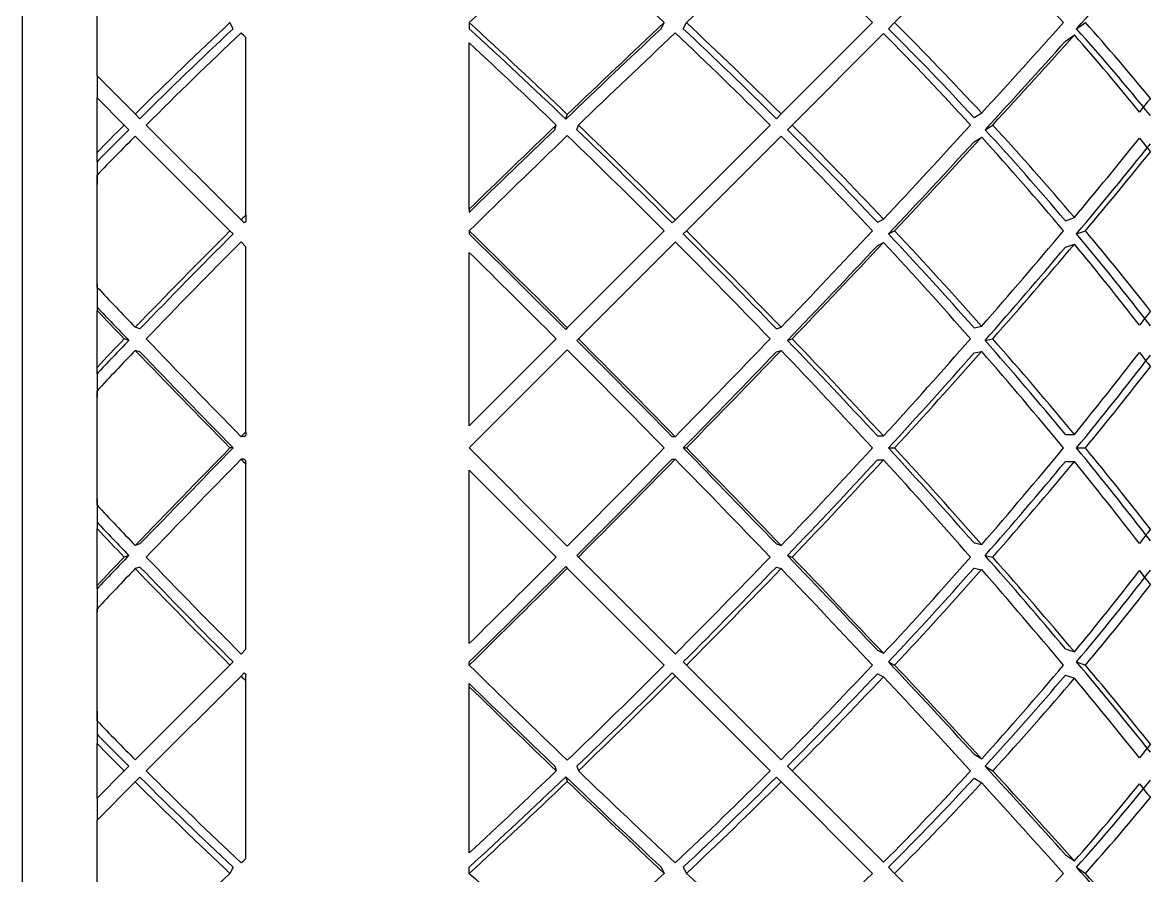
# Model space of a CAD drawing. Header units: millimetres. Extents: x 0 to 279, y 0 to 216.
# Drawn here: x 88.59 to 92.255, y 192.312 to 195.083 of the extents above; entities that cross this region are included whole.
import ezdxf

# ---------------------------------------------------------------- set-up
doc = ezdxf.new("R2010")
doc.units = ezdxf.units.MM

msp = doc.modelspace()

# ---------------------------------------------------------------- linework, layer by layer
at = {"color": 7, "linetype": 'Continuous', "lineweight": 25}
for p, q in [((88.5904, 190.5588), (88.5904, 196.8435)), ((91.4241, 195.0834), (91.7069, 195.3662)), ((88.8323, 194.9106), (88.8323, 195.2523)), ((89.2746, 195.0634), (89.2644, 195.0834)), ((90.0418, 195.0834), (90.0418, 195.0634)), ((90.6653, 195.0634), (90.6756, 195.0834)), ((90.7372, 195.0634), (90.7474, 195.0834)), ((91.0552, 194.7863), (91.3523, 195.0834)), ((91.4241, 195.0834), (91.4041, 195.0634)), ((92.0152, 195.0634), (92.0442, 195.0834)), ((91.0912, 194.7504), (91.3881, 195.0474)), ((89.3161, 194.4583), (89.3161, 195.0348)), ((90.0418, 194.4769), (90.0418, 195.0171)), ((91.9791, 195.023), (92.0082, 195.0431)), ((88.8323, 194.9106), (88.8323, 194.8388)), ((88.8323, 194.9106), (88.9566, 194.7863)), ((88.8323, 194.8388), (88.9207, 194.7504)), ((88.8323, 194.6613), (88.8323, 194.8388)), ((91.6822, 194.7744), (91.7069, 194.7896)), ((88.9718, 194.7711), (88.9566, 194.7863)), ((90.3554, 194.7696), (90.3605, 194.7848)), ((91.0552, 194.7863), (91.04, 194.7711)), ((88.9359, 194.7352), (88.9207, 194.7504)), ((88.9566, 194.7145), (89.2644, 194.4067)), ((88.9925, 194.7504), (89.3003, 194.4426)), ((90.3195, 194.7352), (90.3246, 194.7504)), ((90.3913, 194.7352), (90.3964, 194.7504)), ((90.7115, 194.4426), (91.0193, 194.7504)), ((90.7474, 194.4067), (91.0552, 194.7145)), ((91.0912, 194.7504), (91.0759, 194.7352)), ((91.7183, 194.7352), (91.7429, 194.7504)), ((91.6822, 194.696), (91.7069, 194.7112)), ((88.8323, 194.6306), (88.8323, 194.6613)), ((88.8323, 194.6306), (88.8323, 194.5568)), ((88.8323, 194.2236), (88.8323, 194.5878)), ((89.3161, 194.4583), (89.3161, 194.4379)), ((90.0418, 194.4769), (90.0418, 194.4667)), ((89.3106, 194.4324), (89.3003, 194.4426)), ((90.7115, 194.4426), (90.7012, 194.4324)), ((91.3681, 194.4347), (91.3881, 194.4449)), ((91.9791, 194.4393), (92.0082, 194.4495)), ((89.2746, 194.3965), (89.2644, 194.4067)), ((90.0418, 194.4067), (90.0418, 194.3965)), ((90.3605, 194.0916), (90.6756, 194.4067)), ((90.7474, 194.4067), (90.7372, 194.3965)), ((91.4041, 194.3965), (91.4241, 194.4067)), ((92.0152, 194.3965), (92.0442, 194.4067)), ((89.3003, 194.3707), (89.3161, 194.355)), ((89.3161, 193.7538), (89.3161, 194.355)), ((90.3964, 194.0557), (90.7115, 194.3707)), ((91.3681, 194.3581), (91.3881, 194.3684)), ((91.9791, 194.3536), (92.0082, 194.3638)), ((90.0418, 193.773), (90.0418, 194.3362)), ((88.8323, 194.2345), (88.8323, 194.1589)), ((88.8323, 194.1589), (88.8323, 194.1481)), ((88.8323, 193.9631), (88.8323, 194.1481)), ((88.9718, 194.088), (88.9566, 194.0932)), ((90.3605, 194.0916), (90.3554, 194.0865)), ((91.04, 194.088), (91.0552, 194.0932)), ((91.6822, 194.0914), (91.7069, 194.0966)), ((88.9359, 194.0506), (88.9207, 194.0557)), ((90.0418, 193.773), (90.3246, 194.0557)), ((90.3964, 194.0557), (90.3913, 194.0506)), ((91.0759, 194.0506), (91.0912, 194.0557)), ((91.7183, 194.0506), (91.7429, 194.0557)), ((88.9718, 194.0131), (88.9566, 194.0183)), ((90.0418, 193.7011), (90.3605, 194.0198)), ((91.04, 194.0131), (91.0552, 194.0183)), ((91.6822, 194.0097), (91.7069, 194.0148)), ((88.8323, 193.9419), (88.8323, 193.9631)), ((88.8323, 193.9419), (88.8323, 193.8656)), ((88.8323, 193.5152), (88.8323, 193.887)), ((89.3106, 193.7378), (89.3003, 193.7378)), ((89.3161, 193.7538), (89.3161, 193.7434)), ((90.7012, 193.7378), (90.7115, 193.7378)), ((91.3681, 193.7402), (91.3881, 193.7402)), ((91.9791, 193.7449), (92.0082, 193.7449)), ((89.2746, 193.7011), (89.2644, 193.7011)), ((90.0418, 193.7011), (90.3605, 193.3824)), ((90.7372, 193.7011), (90.7474, 193.7011)), ((91.4041, 193.7011), (91.4241, 193.7011)), ((92.0152, 193.7011), (92.0442, 193.7011)), ((89.3106, 193.6644), (89.3003, 193.6644)), ((89.3161, 193.6484), (89.3161, 193.6588)), ((90.7012, 193.6644), (90.7115, 193.6644)), ((91.3681, 193.662), (91.3881, 193.662)), ((91.9791, 193.6573), (92.0082, 193.6573)), ((89.3161, 193.0472), (89.3161, 193.6484)), ((90.0418, 193.6293), (90.3246, 193.3465)), ((90.0418, 193.066), (90.0418, 193.6293)), ((88.8323, 193.5366), (88.8323, 193.4603)), ((88.8323, 193.4603), (88.8323, 193.4391)), ((88.8323, 193.2541), (88.8323, 193.4391)), ((88.9718, 193.3891), (88.9566, 193.384)), ((91.04, 193.3891), (91.0552, 193.384)), ((91.6822, 193.3925), (91.7069, 193.3874)), ((88.9359, 193.3516), (88.9207, 193.3465)), ((90.3913, 193.3516), (90.3964, 193.3465)), ((90.3964, 193.3465), (90.7115, 193.0315)), ((91.0759, 193.3516), (91.0912, 193.3465)), ((91.7183, 193.3516), (91.7429, 193.3465)), ((88.9718, 193.3142), (88.9566, 193.3091)), ((90.3554, 193.3157), (90.3605, 193.3106)), ((90.3605, 193.3106), (90.6756, 192.9955)), ((91.04, 193.3142), (91.0552, 193.3091)), ((91.6822, 193.3108), (91.7069, 193.3056)), ((88.8323, 193.2433), (88.8323, 193.2541)), ((88.8323, 193.2433), (88.8323, 193.1677)), ((88.8323, 192.8144), (88.8323, 193.1786)), ((89.3003, 193.0315), (89.3161, 193.0472)), ((91.3681, 193.0441), (91.3881, 193.0339)), ((91.9791, 193.0487), (92.0082, 193.0384)), ((88.9566, 192.6878), (89.2644, 192.9955)), ((89.2644, 192.9955), (89.2746, 193.0057)), ((90.0418, 192.9955), (90.0418, 193.0057)), ((90.7372, 193.0057), (90.7474, 192.9955)), ((90.7474, 192.9955), (91.0552, 192.6878)), ((91.4041, 193.0057), (91.4241, 192.9955)), ((92.0152, 193.0057), (92.0442, 192.9955)), ((88.9925, 192.6518), (89.3003, 192.9596)), ((89.3003, 192.9596), (89.3106, 192.9699)), ((89.3161, 192.944), (89.3161, 192.9644)), ((90.7012, 192.9699), (90.7115, 192.9596)), ((90.7115, 192.9596), (91.0193, 192.6518)), ((91.3681, 192.9675), (91.3881, 192.9573)), ((91.9791, 192.9629), (92.0082, 192.9527)), ((89.3161, 192.3674), (89.3161, 192.944)), ((90.0418, 192.9253), (90.0418, 192.9355)), ((90.0418, 192.3851), (90.0418, 192.9253)), ((88.8323, 192.8454), (88.8323, 192.7716)), ((88.8323, 192.7716), (88.8323, 192.7409)), ((88.8323, 192.5634), (88.8323, 192.7409)), ((91.6822, 192.7063), (91.7069, 192.6911)), ((88.9207, 192.6518), (88.9359, 192.667)), ((90.3195, 192.667), (90.3246, 192.6518)), ((90.3913, 192.667), (90.3964, 192.6518)), ((91.0759, 192.667), (91.0912, 192.6518)), ((91.7183, 192.667), (91.7429, 192.6518)), ((88.8323, 192.5634), (88.9207, 192.6518)), ((88.9566, 192.6159), (88.9718, 192.6311)), ((90.3554, 192.6326), (90.3605, 192.6174)), ((91.04, 192.6311), (91.0552, 192.6159)), ((91.0912, 192.6518), (91.3881, 192.3548)), ((91.6822, 192.6279), (91.7069, 192.6127)), ((88.8323, 192.4916), (88.9566, 192.6159)), ((91.0552, 192.6159), (91.3523, 192.3188)), ((88.8323, 192.5634), (88.8323, 192.4916)), ((88.8323, 192.1499), (88.8323, 192.4916)), ((91.9791, 192.3792), (92.0082, 192.3591)), ((89.2746, 192.3389), (89.2644, 192.3188)), ((90.0418, 192.3188), (90.0418, 192.3389)), ((90.6653, 192.3389), (90.6756, 192.3188)), ((90.7372, 192.3389), (90.7474, 192.3188)), ((91.4041, 192.3389), (91.4241, 192.3188)), ((92.0152, 192.3389), (92.0442, 192.3188)), ((91.4241, 192.3188), (91.7069, 192.0361))]:
    msp.add_line(p, q, dxfattribs=at)
for centre, major_axis, ratio, start_param, end_param in [((90.0418, 193.7011), (3.4334, 3.4334), 0.205505, 1.277072, 1.368113), ((89.97, 193.7011), (-3.3444, 3.3444), 0.313752, 4.813731, 4.904771), ((90.0418, 193.7011), (3.4872, 3.4872), 0.10169, 1.17617, 1.266771), ((89.97, 193.7011), (-3.2211, 3.2211), 0.429134, 4.712389, 4.80299), ((89.97, 193.7011), (-3.0648, 3.0648), 0.555045, 4.611047, 4.700668), ((90.0418, 193.7011), (3.4367, 3.4367), 0.10169, 5.219097, 5.30653), ((89.97, 193.7011), (3.3444, 3.3444), 0.313752, 1.469455, 1.560056), ((90.0418, 193.7011), (-3.4334, 3.4334), 0.205505, 4.824032, 4.915072), ((89.97, 193.7011), (3.4872, 3.4872), 0.10169, 1.266771, 1.357812), ((90.0418, 193.7011), (-3.3444, 3.3444), 0.313752, 4.72313, 4.813731), ((90.0418, 193.7011), (-3.2211, 3.2211), 0.429134, 4.622768, 4.712389), ((89.97, 193.7011), (3.4872, 3.4872), 0.10169, 5.129477, 5.219097), ((90.0418, 193.7011), (-3.0648, 3.0648), 0.555045, 4.53565, 4.611047), ((89.97, 193.7011), (3.296, 3.296), 0.313752, 1.469455, 1.559898), ((90.0418, 193.7011), (3.3444, 3.3444), 0.313752, 1.479917, 1.570796), ((89.97, 193.7011), (-3.4872, 3.4872), 0.10169, 5.001373, 5.005952), ((90.0418, 193.7011), (-3.3837, 3.3837), 0.205505, 4.824183, 4.915072), ((89.97, 193.7011), (3.4367, 3.4367), 0.10169, 1.266771, 1.35766), ((90.0418, 193.7011), (3.4872, 3.4872), 0.10169, 1.277234, 1.368113), ((89.97, 193.7011), (-3.3444, 3.3444), 0.313752, 4.712389, 4.803268), ((90.0418, 193.7011), (-3.296, 3.296), 0.313752, 4.723288, 4.813731), ((89.97, 193.7011), (-3.2211, 3.2211), 0.429134, 4.611047, 4.701237), ((90.0418, 193.7011), (-3.1744, 3.1744), 0.429134, 4.622941, 4.712389), ((90.0418, 193.7011), (-3.0203, 3.0203), 0.555045, 4.523615, 4.611047), ((89.97, 193.7011), (-3.4334, 3.4334), 0.205505, 4.813731, 4.894575), ((90.0418, 193.7011), (3.4367, 3.4367), 0.10169, 5.117756, 5.206428), ((90.0418, 193.7011), (3.4872, 3.4872), 0.10169, 5.117756, 5.206611), ((89.97, 193.7011), (-3.0648, 3.0648), 0.555045, 4.522361, 4.598561), ((94.4687, 193.7011), (3.0648, 3.0648), 0.555045, 1.747535, 1.760824), ((89.97, 193.7011), (3.3444, 3.3444), 0.313752, 1.570796, 1.597328), ((89.97, 193.7011), (3.296, 3.296), 0.313752, 1.570796, 1.602379), ((90.0418, 193.7011), (3.3444, 3.3444), 0.313752, 1.581537, 1.61908), ((89.97, 193.7011), (3.4872, 3.4872), 0.10169, 1.368113, 1.448957), ((89.97, 193.7011), (3.4367, 3.4367), 0.10169, 1.368113, 1.448656), ((90.0418, 193.7011), (3.4872, 3.4872), 0.10169, 1.378414, 1.469455), ((89.97, 193.7011), (-3.4334, 3.4334), 0.205505, 4.712389, 4.80343), ((90.0418, 193.7011), (-3.3837, 3.3837), 0.205505, 4.723005, 4.813731), ((90.0418, 193.7011), (-3.4334, 3.4334), 0.205505, 4.722851, 4.813731), ((89.97, 193.7011), (-3.3444, 3.3444), 0.313752, 4.611047, 4.701648), ((90.0418, 193.7011), (-3.296, 3.296), 0.313752, 4.622363, 4.712389), ((90.0418, 193.7011), (-3.3444, 3.3444), 0.313752, 4.622199, 4.712389), ((89.97, 193.7011), (3.4872, 3.4872), 0.10169, 5.027566, 5.117756), ((90.0418, 193.7011), (-3.1744, 3.1744), 0.429134, 4.522375, 4.611047), ((90.0418, 193.7011), (-3.2211, 3.2211), 0.429134, 4.522192, 4.611047), ((90.0418, 193.7011), (3.4367, 3.4367), 0.10169, 5.016414, 5.105862), ((90.0418, 193.7011), (3.4872, 3.4872), 0.10169, 5.016414, 5.106035), ((89.97, 193.7011), (-3.2211, 3.2211), 0.429134, 4.509706, 4.599326), ((89.97, 193.7011), (3.4334, 3.4334), 0.205505, 5.130242, 5.206442), ((90.0418, 193.7011), (3.3837, 3.3837), 0.205505, 5.117756, 5.205189), ((94.4687, 193.7011), (-3.4334, 3.4334), 0.205505, 1.076744, 1.090032), ((90.0418, 193.7011), (3.4334, 3.4334), 0.205505, 5.117756, 5.193153), ((89.97, 193.7011), (3.4334, 3.4334), 0.205505, 1.555756, 1.560334), ((89.97, 193.7011), (3.3837, 3.3837), 0.205505, 1.558549, 1.56018), ((89.97, 193.7011), (3.4334, 3.4334), 0.205505, 1.570796, 1.661397), ((89.97, 193.7011), (3.3837, 3.3837), 0.205505, 1.570796, 1.661239), ((90.0418, 193.7011), (-3.4872, 3.4872), 0.10169, 4.72269, 4.813731), ((90.0418, 193.7011), (-3.4367, 3.4367), 0.10169, 4.722841, 4.813731), ((90.0418, 193.7011), (-3.3837, 3.3837), 0.205505, 4.621946, 4.712389), ((90.0418, 193.7011), (-3.4334, 3.4334), 0.205505, 4.621788, 4.712389), ((89.97, 193.7011), (3.4872, 3.4872), 0.10169, 4.925813, 5.016414), ((90.0418, 193.7011), (-3.296, 3.296), 0.313752, 4.521599, 4.611047), ((90.0418, 193.7011), (-3.3444, 3.3444), 0.313752, 4.521427, 4.611047), ((89.97, 193.7011), (3.4334, 3.4334), 0.205505, 5.028135, 5.117756), ((90.0418, 193.7011), (-3.1744, 3.1744), 0.429134, 4.422273, 4.509706), ((90.0418, 193.7011), (-3.2211, 3.2211), 0.429134, 4.434308, 4.509706), ((90.0418, 193.7011), (3.4334, 3.4334), 0.205505, 1.581259, 1.672138), ((89.97, 193.7011), (-3.4334, 3.4334), 0.205505, 4.611047, 4.701927), ((90.0418, 193.7011), (3.4367, 3.4367), 0.10169, 4.915072, 5.005098), ((90.0418, 193.7011), (3.4872, 3.4872), 0.10169, 4.915072, 5.005262), ((89.97, 193.7011), (-3.3444, 3.3444), 0.313752, 4.509706, 4.599895), ((90.0418, 193.7011), (3.3837, 3.3837), 0.205505, 5.016414, 5.105086), ((90.0418, 193.7011), (3.4334, 3.4334), 0.205505, 5.016414, 5.10527), ((89.97, 193.7011), (-3.2211, 3.2211), 0.429134, 4.42102, 4.497219), ((89.97, 193.7011), (-3.4872, 3.4872), 0.10169, 4.712389, 4.793233), ((90.0418, 193.7011), (-3.4872, 3.4872), 0.10169, 1.319829, 1.357372), ((89.97, 193.7011), (-3.4367, 3.4367), 0.10169, 1.336531, 1.368113), ((89.97, 193.7011), (-3.4872, 3.4872), 0.10169, 1.341581, 1.368113), ((94.4687, 193.7011), (3.2211, 3.2211), 0.429134, 1.848877, 1.862166), ((89.97, 193.7011), (3.4334, 3.4334), 0.205505, 1.672138, 1.69867), ((90.0418, 193.7011), (-3.4872, 3.4872), 0.10169, 1.368113, 1.458992), ((90.0418, 193.7011), (-3.4872, 3.4872), 0.10169, 4.62151, 4.712389), ((89.97, 193.7011), (3.4872, 3.4872), 0.10169, 4.824193, 4.915072), ((90.0418, 193.7011), (-3.4334, 3.4334), 0.205505, 4.520857, 4.611047), ((89.97, 193.7011), (3.4334, 3.4334), 0.205505, 4.926224, 5.016414), ((90.0418, 193.7011), (-3.3444, 3.3444), 0.313752, 4.42085, 4.509706), ((89.97, 193.7011), (3.3837, 3.3837), 0.205505, 1.672138, 1.70372), ((90.0418, 193.7011), (3.4334, 3.4334), 0.205505, 1.682879, 1.720422), ((89.97, 193.7011), (-3.4872, 3.4872), 0.10169, 1.378854, 1.469455), ((89.97, 193.7011), (-3.4872, 3.4872), 0.10169, 4.611047, 4.702088), ((90.0418, 193.7011), (-3.4367, 3.4367), 0.10169, 4.621663, 4.712389), ((90.0418, 193.7011), (3.4872, 3.4872), 0.10169, 4.813731, 4.904332), ((89.97, 193.7011), (-3.4334, 3.4334), 0.205505, 4.509706, 4.600307), ((90.0418, 193.7011), (-3.3837, 3.3837), 0.205505, 4.521022, 4.611047), ((90.0418, 193.7011), (-3.296, 3.296), 0.313752, 4.421034, 4.509706), ((89.97, 193.7011), (-3.4367, 3.4367), 0.10169, 1.379012, 1.469455), ((90.0418, 193.7011), (3.4367, 3.4367), 0.10169, 4.813731, 4.904174), ((90.0418, 193.7011), (3.3837, 3.3837), 0.205505, 4.915072, 5.004521), ((90.0418, 193.7011), (3.4334, 3.4334), 0.205505, 4.915072, 5.004693), ((89.97, 193.7011), (-3.3444, 3.3444), 0.313752, 4.408364, 4.497985), ((89.97, 193.7011), (3.3444, 3.3444), 0.313752, 5.0289, 5.1051), ((90.0418, 193.7011), (3.296, 3.296), 0.313752, 5.016414, 5.103847), ((94.4687, 193.7011), (-3.3444, 3.3444), 0.313752, 1.178085, 1.191374), ((90.0418, 193.7011), (3.3444, 3.3444), 0.313752, 5.016414, 5.091811), ((89.97, 193.7011), (3.4872, 3.4872), 0.10169, 1.657097, 1.661676), ((89.97, 193.7011), (3.4367, 3.4367), 0.10169, 1.65989, 1.661522), ((89.97, 193.7011), (3.4872, 3.4872), 0.10169, 1.672138, 1.762739), ((89.97, 193.7011), (3.4367, 3.4367), 0.10169, 1.672138, 1.762581), ((89.97, 193.7011), (3.4872, 3.4872), 0.10169, 4.72269, 4.813731), ((90.0418, 193.7011), (-3.4367, 3.4367), 0.10169, 4.520604, 4.611047), ((90.0418, 193.7011), (-3.4872, 3.4872), 0.10169, 4.520446, 4.611047), ((89.97, 193.7011), (3.4334, 3.4334), 0.205505, 4.824471, 4.915072), ((90.0418, 193.7011), (-3.3837, 3.3837), 0.205505, 4.420257, 4.509706), ((90.0418, 193.7011), (-3.4334, 3.4334), 0.205505, 4.420085, 4.509706), ((89.97, 193.7011), (3.3444, 3.3444), 0.313752, 4.926793, 5.016414), ((90.0418, 193.7011), (-3.296, 3.296), 0.313752, 4.320931, 4.408364), ((90.0418, 193.7011), (-3.3444, 3.3444), 0.313752, 4.332967, 4.408364), ((90.0418, 193.7011), (3.4872, 3.4872), 0.10169, 1.6826, 1.77348), ((89.97, 193.7011), (-3.4872, 3.4872), 0.10169, 1.479917, 1.484495), ((89.97, 193.7011), (-3.4367, 3.4367), 0.10169, 1.480071, 1.481702), ((90.0418, 193.7011), (3.4367, 3.4367), 0.10169, 4.712389, 4.803115), ((90.0418, 193.7011), (3.4872, 3.4872), 0.10169, 4.712389, 4.803268), ((89.97, 193.7011), (-3.4872, 3.4872), 0.10169, 4.509706, 4.600585), ((90.0418, 193.7011), (3.3837, 3.3837), 0.205505, 4.813731, 4.903756), ((90.0418, 193.7011), (3.4334, 3.4334), 0.205505, 4.813731, 4.90392), ((89.97, 193.7011), (-3.4334, 3.4334), 0.205505, 4.408364, 4.498554), ((90.0418, 193.7011), (3.296, 3.296), 0.313752, 4.915072, 5.003744), ((90.0418, 193.7011), (3.3444, 3.3444), 0.313752, 4.915072, 5.003928), ((89.97, 193.7011), (-3.3444, 3.3444), 0.313752, 4.319678, 4.395878), ((90.0418, 193.7011), (-3.4334, 3.4334), 0.205505, 1.421171, 1.458714), ((89.97, 193.7011), (-3.3837, 3.3837), 0.205505, 1.437872, 1.469455), ((89.97, 193.7011), (-3.4334, 3.4334), 0.205505, 1.442923, 1.469455), ((94.4687, 193.7011), (3.3444, 3.3444), 0.313752, 1.950219, 1.963507), ((89.97, 193.7011), (3.4367, 3.4367), 0.10169, 1.77348, 1.805062), ((89.97, 193.7011), (3.4872, 3.4872), 0.10169, 1.77348, 1.800011), ((90.0418, 193.7011), (-3.4334, 3.4334), 0.205505, 1.469455, 1.560334), ((89.97, 193.7011), (3.4872, 3.4872), 0.10169, 4.631545, 4.712389), ((89.97, 193.7011), (3.4334, 3.4334), 0.205505, 4.722851, 4.813731), ((90.0418, 193.7011), (-3.4367, 3.4367), 0.10169, 4.41968, 4.509706), ((90.0418, 193.7011), (-3.4872, 3.4872), 0.10169, 4.419516, 4.509706), ((89.97, 193.7011), (3.3444, 3.3444), 0.313752, 4.824883, 4.915072), ((90.0418, 193.7011), (-3.3837, 3.3837), 0.205505, 4.319692, 4.408364), ((90.0418, 193.7011), (-3.4334, 3.4334), 0.205505, 4.319508, 4.408364), ((90.0418, 193.7011), (3.4872, 3.4872), 0.10169, 1.78422, 1.821763), ((89.97, 193.7011), (-3.4334, 3.4334), 0.205505, 1.480195, 1.570796), ((89.97, 193.7011), (-3.3837, 3.3837), 0.205505, 1.480353, 1.570796), ((90.0418, 193.7011), (3.4367, 3.4367), 0.10169, 4.611047, 4.701937), ((90.0418, 193.7011), (3.4872, 3.4872), 0.10169, 4.611047, 4.702088), ((90.0418, 193.7011), (3.3837, 3.3837), 0.205505, 4.712389, 4.802832), ((90.0418, 193.7011), (3.4334, 3.4334), 0.205505, 4.712389, 4.80299), ((89.97, 193.7011), (-3.4872, 3.4872), 0.10169, 4.408364, 4.498965), ((90.0418, 193.7011), (3.296, 3.296), 0.313752, 4.813731, 4.903179), ((90.0418, 193.7011), (3.3444, 3.3444), 0.313752, 4.813731, 4.903351), ((89.97, 193.7011), (-3.4334, 3.4334), 0.205505, 4.307022, 4.396643), ((89.97, 193.7011), (3.2211, 3.2211), 0.429134, 4.927559, 5.003758), ((90.0418, 193.7011), (3.1744, 3.1744), 0.429134, 4.915072, 5.002505), ((94.4687, 193.7011), (-3.2211, 3.2211), 0.429134, 1.279427, 1.292716), ((90.0418, 193.7011), (3.2211, 3.2211), 0.429134, 4.915072, 4.99047), ((90.0418, 193.7011), (-3.4872, 3.4872), 0.10169, 1.672138, 1.763179), ((89.97, 193.7011), (3.4334, 3.4334), 0.205505, 4.621348, 4.712389), ((89.97, 193.7011), (3.3444, 3.3444), 0.313752, 4.72313, 4.813731), ((90.0418, 193.7011), (-3.4367, 3.4367), 0.10169, 4.318915, 4.408364), ((90.0418, 193.7011), (-3.4872, 3.4872), 0.10169, 4.318743, 4.408364), ((89.97, 193.7011), (3.2211, 3.2211), 0.429134, 4.825452, 4.915072), ((90.0418, 193.7011), (-3.3837, 3.3837), 0.205505, 4.219589, 4.307022), ((90.0418, 193.7011), (-3.4334, 3.4334), 0.205505, 4.231625, 4.307022), ((89.97, 193.7011), (-3.4334, 3.4334), 0.205505, 1.581259, 1.585837), ((89.97, 193.7011), (-3.3837, 3.3837), 0.205505, 1.581412, 1.583044), ((90.0418, 193.7011), (3.3837, 3.3837), 0.205505, 4.611047, 4.701773), ((90.0418, 193.7011), (3.4334, 3.4334), 0.205505, 4.611047, 4.701927), ((90.0418, 193.7011), (3.296, 3.296), 0.313752, 4.712389, 4.802415), ((90.0418, 193.7011), (3.3444, 3.3444), 0.313752, 4.712389, 4.802579), ((89.97, 193.7011), (-3.4872, 3.4872), 0.10169, 4.307022, 4.397212), ((90.0418, 193.7011), (3.1744, 3.1744), 0.429134, 4.813731, 4.902403), ((89.97, 193.7011), (-3.4367, 3.4367), 0.10169, 1.692937, 1.77348), ((89.97, 193.7011), (-3.4872, 3.4872), 0.10169, 1.692635, 1.77348), ((90.0418, 193.7011), (3.2211, 3.2211), 0.429134, 4.813731, 4.902586), ((89.97, 193.7011), (-3.4334, 3.4334), 0.205505, 4.218336, 4.294536), ((90.0418, 193.7011), (-3.3444, 3.3444), 0.313752, 1.522513, 1.560056), ((89.97, 193.7011), (-3.296, 3.296), 0.313752, 1.539214, 1.570796), ((89.97, 193.7011), (-3.3444, 3.3444), 0.313752, 1.544265, 1.570796), ((94.4687, 193.7011), (3.4334, 3.4334), 0.205505, 2.05156, 2.064849), ((90.0418, 193.7011), (-3.4367, 3.4367), 0.10169, 4.21835, 4.307022), ((89.97, 193.7011), (-3.296, 3.296), 0.313752, 1.581695, 1.672138), ((90.0418, 193.7011), (-3.3444, 3.3444), 0.313752, 1.570796, 1.661676), ((89.97, 193.7011), (3.4334, 3.4334), 0.205505, 4.530203, 4.611047), ((90.0418, 193.7011), (3.3837, 3.3837), 0.205505, 4.509706, 4.600595), ((89.97, 193.7011), (-3.4367, 3.4367), 0.10169, 1.783932, 1.874821), ((90.0418, 193.7011), (-3.4872, 3.4872), 0.10169, 1.77348, 1.864359), ((89.97, 193.7011), (3.3444, 3.3444), 0.313752, 4.62151, 4.712389), ((90.0418, 193.7011), (3.296, 3.296), 0.313752, 4.611047, 4.70149), ((89.97, 193.7011), (3.2211, 3.2211), 0.429134, 4.723541, 4.813731), ((90.0418, 193.7011), (3.1744, 3.1744), 0.429134, 4.712389, 4.801837), ((90.0418, 193.7011), (-3.4872, 3.4872), 0.10169, 4.218167, 4.307022), ((89.97, 193.7011), (-3.3444, 3.3444), 0.313752, 1.581537, 1.672138), ((90.0418, 193.7011), (3.4334, 3.4334), 0.205505, 4.509706, 4.600746), ((89.97, 193.7011), (-3.4872, 3.4872), 0.10169, 1.783781, 1.874821), ((90.0418, 193.7011), (3.3444, 3.3444), 0.313752, 4.611047, 4.701648), ((90.0418, 193.7011), (3.2211, 3.2211), 0.429134, 4.712389, 4.80201), ((89.97, 193.7011), (-3.4872, 3.4872), 0.10169, 4.20568, 4.295301), ((89.97, 193.7011), (3.0648, 3.0648), 0.555045, 4.826217, 4.902417), ((90.0418, 193.7011), (3.0203, 3.0203), 0.555045, 4.813731, 4.901163), ((94.4687, 193.7011), (-3.0648, 3.0648), 0.555045, 1.380769, 1.394057), ((90.0418, 193.7011), (3.0648, 3.0648), 0.555045, 4.813731, 4.889128), ((89.97, 193.7011), (3.4872, 3.4872), 0.10169, 4.418826, 4.423405), ((90.0418, 193.7011), (-3.4367, 3.4367), 0.10169, 4.118248, 4.20568), ((89.97, 193.7011), (3.4872, 3.4872), 0.10169, 4.317763, 4.408364), ((90.0418, 193.7011), (-3.4334, 3.4334), 0.205505, 1.77348, 1.86452), ((89.97, 193.7011), (3.3444, 3.3444), 0.313752, 4.520007, 4.611047), ((90.0418, 193.7011), (-3.4872, 3.4872), 0.10169, 1.874821, 1.965422), ((89.97, 193.7011), (3.2211, 3.2211), 0.429134, 4.621788, 4.712389), ((89.97, 193.7011), (3.0648, 3.0648), 0.555045, 4.72411, 4.813731), ((90.0418, 193.7011), (-3.4872, 3.4872), 0.10169, 4.130283, 4.20568)]:
    msp.add_ellipse(centre, major_axis=major_axis, ratio=ratio, start_param=start_param, end_param=end_param, dxfattribs=at)

doc.saveas('drawing.dxf')
